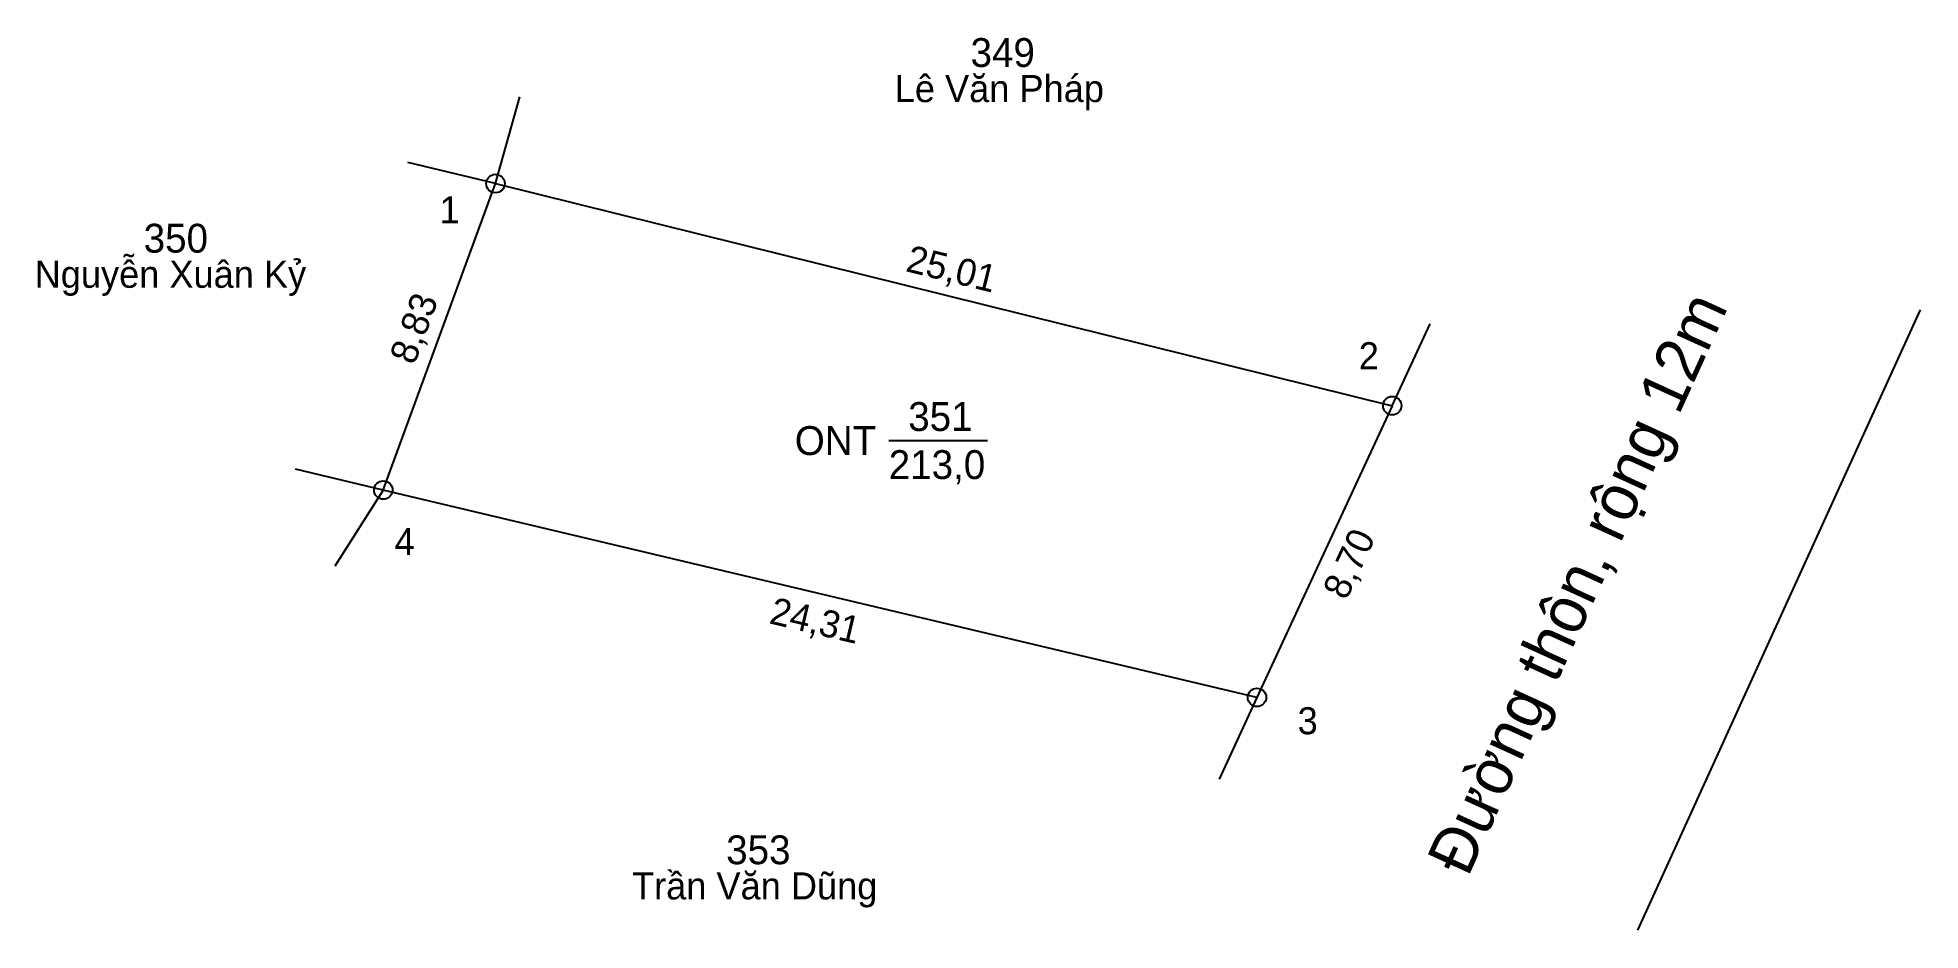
# Model space of a CAD drawing. Extents: x 540624.1 to 540675.1, y 1835264 to 1835288.1.
import ezdxf

# ---------------------------------------------------------------- set-up
doc = ezdxf.new("R2010")
doc.units = 0
for name, color, linetype in [('CanhThua', 7, 'Continuous'), ('ChieuDaiCanhThua', 7, 'Continuous'), ('Level 1', 7, 'Continuous'), ('Level 23', 7, 'Continuous'), ('MocDinhThua', 7, 'Continuous'), ('NhanDiaChinhThua', 7, 'Continuous'), ('NhanTuCan', 7, 'Continuous'), ('RauThua', 7, 'Continuous'), ('SoHieuDinhThua', 7, 'Continuous'), ('TenChuLanCan', 7, 'Continuous')]:
    doc.layers.add(name, color=color, linetype=linetype)

msp = doc.modelspace()

# ---------------------------------------------------------------- linework, layer by layer
at = {"layer": 'CanhThua'}
for p, q in [((540633.5, 1835275.9), (540636.537, 1835284.195)), ((540636.537, 1835284.195), (540660.811, 1835278.183)), ((540660.811, 1835278.183), (540657.15, 1835270.289)), ((540657.15, 1835270.289), (540633.5, 1835275.9))]:
    msp.add_line(p, q, dxfattribs=at)
at = {"layer": 'Level 23'}
for p, q in [((540671.383, 1835272.605), (540675.106, 1835280.781)), ((540667.459, 1835263.986), (540671.383, 1835272.605))]:
    msp.add_line(p, q, dxfattribs=at)
at = {"layer": 'MocDinhThua'}
for centre in [(540636.537, 1835284.195), (540660.811, 1835278.183), (540633.5, 1835275.9), (540657.15, 1835270.289)]:
    msp.add_circle(centre, 0.25, dxfattribs=at)
at = {"layer": 'NhanDiaChinhThua'}
msp.add_line((540647.18, 1835277.24), (540649.858, 1835277.24), dxfattribs=at)
at = {"layer": 'RauThua'}
for p, q in [((540636.537, 1835284.195), (540637.193, 1835286.546)), ((540636.537, 1835284.195), (540634.163, 1835284.761)), ((540660.811, 1835278.183), (540661.838, 1835280.397)), ((540633.5, 1835275.9), (540631.126, 1835276.467)), ((540633.5, 1835275.9), (540632.188, 1835273.842)), ((540657.15, 1835270.289), (540656.123, 1835268.075))]:
    msp.add_line(p, q, dxfattribs=at)

# ---------------------------------------------------------------- texts
at = {"layer": 'ChieuDaiCanhThua'}
for s, rotation, p in [('25,01', 346.0893, (540647.611, 1835281.829)), ('8,83', 69.8911, (540634.341, 1835279.261)), ('8,70', 65.1195, (540659.569, 1835272.893)), ('24,31', 346.6533, (540643.918, 1835272.299))]:
    msp.add_text(s, height=0.7322, rotation=rotation, dxfattribs=at).set_placement(p)
at = {"layer": 'Level 1'}
msp.add_text('Đường thôn, rộng 12m', height=1.25, rotation=65.4613, dxfattribs=at).set_placement((540662.857, 1835265.402))
at = {"layer": 'NhanDiaChinhThua'}
for s, p in [('351', (540647.709, 1835277.5)), ('ONT', (540644.638, 1835276.849)), ('213,0', (540647.181, 1835276.199))]:
    msp.add_text(s, height=0.781, dxfattribs=at).set_placement(p)
at = {"layer": 'NhanTuCan'}
for s, p in [('349', (540649.396, 1835287.35)), ('350', (540627.013, 1835282.325)), ('353', (540642.781, 1835265.775))]:
    msp.add_text(s, height=0.781, dxfattribs=at).set_placement(p)
at = {"layer": 'SoHieuDinhThua'}
for s, p in [('1', (540635.025, 1835283.119)), ('2', (540659.905, 1835279.17)), ('4', (540633.804, 1835274.144)), ('3', (540658.25, 1835269.292))]:
    msp.add_text(s, height=0.732, dxfattribs=at).set_placement(p)
at = {"layer": 'TenChuLanCan'}
for s, p in [('Lê Văn Pháp', (540647.345, 1835286.399)), ('Nguyễn Xuân Kỷ', (540624.063, 1835281.374)), ('Trần Văn Dũng', (540640.233, 1835264.823))]:
    msp.add_text(s, height=0.7322, dxfattribs=at).set_placement(p)

doc.saveas('drawing.dxf')
